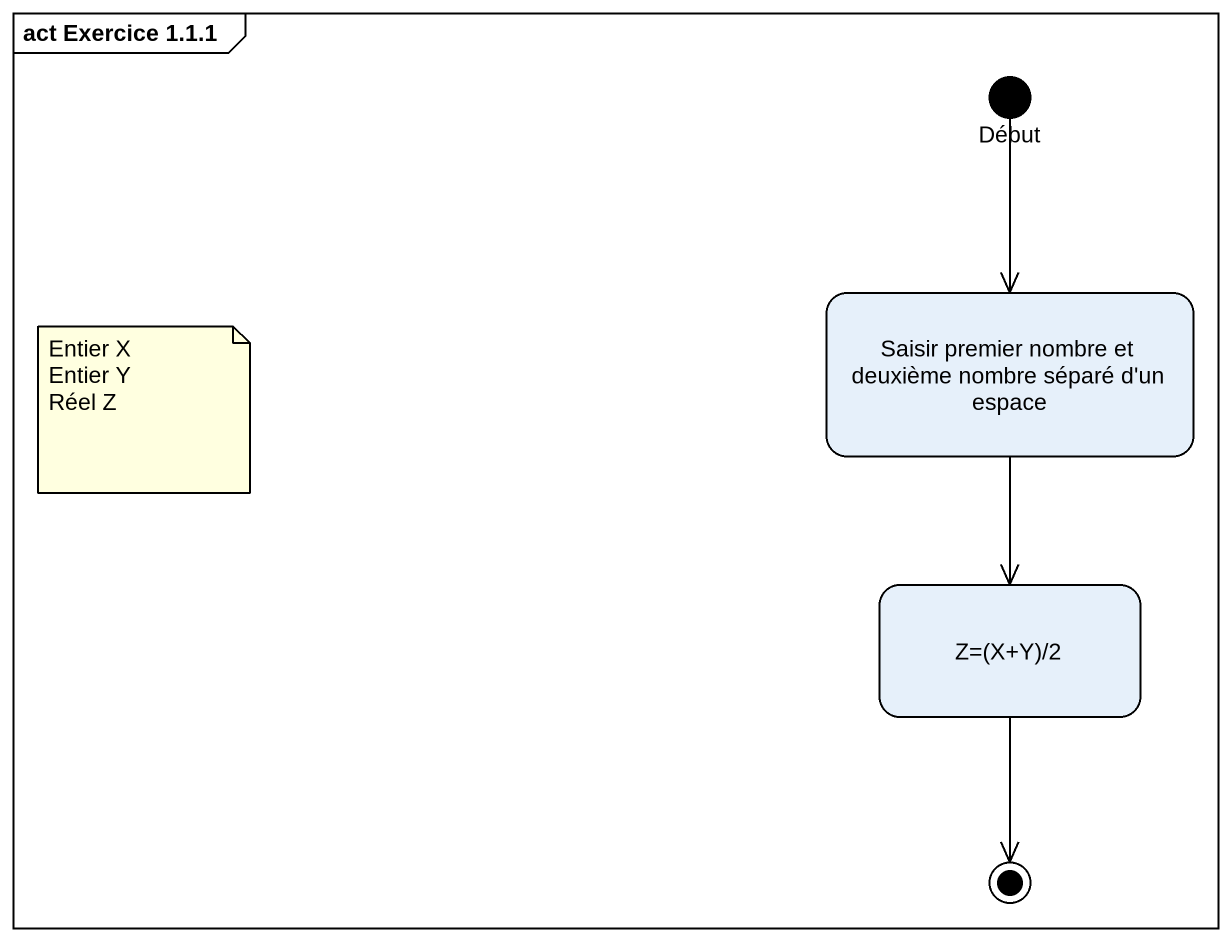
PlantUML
@startuml
mainframe act Exercice 1.1.1
hide empty description
state Début <<start>>
state "Saisir premier nombre et deuxième nombre séparé d'un espace" as Saisir_premier_nombre_et
state "Z=(X+Y)/2" as Z_X_Y_2
Début --> Saisir_premier_nombre_et
Saisir_premier_nombre_et --> Z_X_Y_2
Z_X_Y_2 --> [*]
note as N1
  Entier X
  Entier Y
  Réel Z
end note
@enduml
